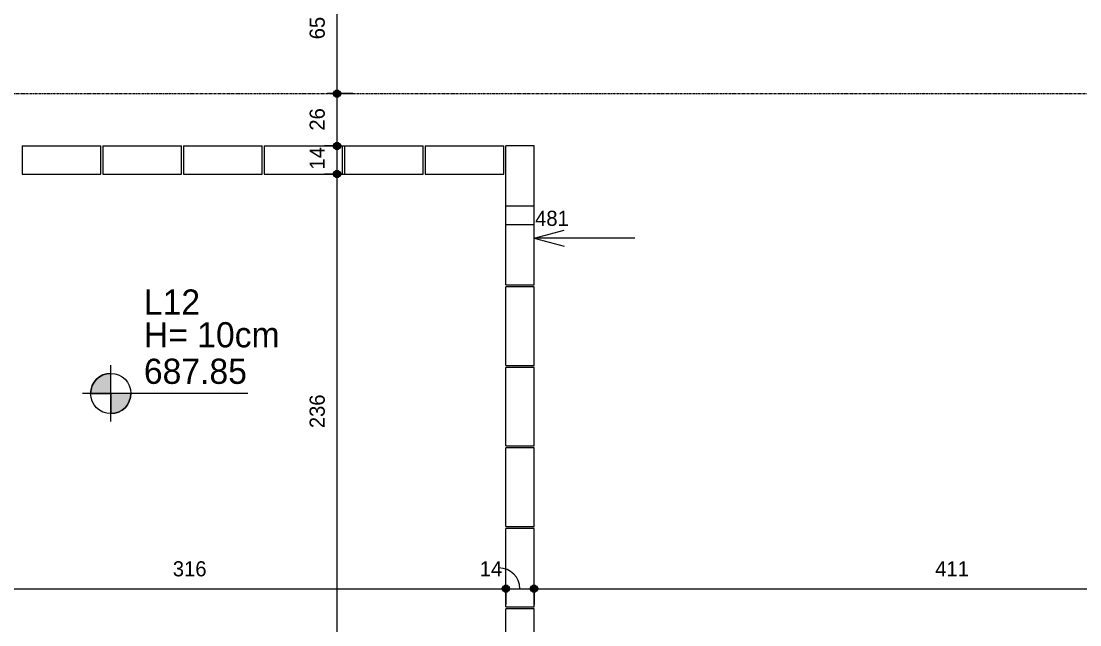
# Model space of a CAD drawing. Header units: centimetres. Extents: x 170 to 15941, y -2277 to 8860.
# Drawn here: x 5890 to 6415, y 166 to 466 of the extents above; entities that cross this region are included whole.
import ezdxf

# ---------------------------------------------------------------- set-up
doc = ezdxf.new("R2010")
doc.units = ezdxf.units.CM
doc.linetypes.add('Linha de eixo', pattern=[2.2225, 1.27, -0.3175, 0.3175, -0.3175])
doc.layers.add('A-ANNO-DIMS-1', color=1, linetype='Continuous', lineweight=9, true_color=0xff0000)
doc.layers.add('A-DETL-GENF-3', color=251, linetype='Continuous', lineweight=9, true_color=0x515151)
for name, color, linetype, lineweight in [('A-ANNO-DIMS-50', 7, 'Continuous', 9), ('A-DETL-THIN', 7, 'Continuous', 9), ('G-ANNO-TEXT', 7, 'Continuous', 9), ('S-BEAM', 7, 'Continuous', 9), ('S-BEAM-1', 7, 'Continuous', 13), ('S-GRID-1', 7, 'Linha de eixo', 9)]:
    doc.layers.add(name, color=color, linetype=linetype, lineweight=lineweight)
doc.styles.add('Bahnschrift_2', font='', dxfattribs={"height": 12.5})
doc.styles.add('Bahnschrift_7', font='', dxfattribs={"height": 7.5})
doc.styles.get('Bahnschrift_2').set_extended_font_data('Bahnschrift')
doc.styles.get('Bahnschrift_7').set_extended_font_data('Bahnschrift')
doc.dimstyles.new('COTA_ACUMULADA_1', dxfattribs={"dimscale": 30.48, "dimtxt": 8.33133, "dimasz": 0.049213, "dimexe": 0, "dimexo": 0.0625, "dimgap": 0.131234, "dimtad": 0, "dimjust": 2, "dimdec": 0, "dimzin": 0, "dimdsep": 46, "dimtxsty": 'Bahnschrift_7', "dimblk1": 'NONE', "dimblk2": 'OPEN30', "dimsah": 1, "dimcen": 0.09, "dimse1": 1, "dimsd1": 1, "dimazin": 0, "dimtfac": 1, "dimtdec": 4, "dimtix": 1, "dimtmove": 2, "dimatfit": 3, "dimfxl": 0, "dimfxlon": 1, "dimtvp": 1, "dimtolj": 1, "dimtzin": 0, "dimarcsym": 2})
doc.dimstyles.new('COTA_LINEAR', dxfattribs={"dimscale": 30.48, "dimtxt": 8.33133, "dimasz": 0.393701, "dimexe": 0.164042, "dimexo": 0.328084, "dimgap": 0.131234, "dimtad": 1, "dimdec": 0, "dimzin": 0, "dimdsep": 46, "dimtxsty": 'Bahnschrift_7', "dimblk1": 'DOTSMALL', "dimblk2": 'DOTSMALL', "dimsah": 1, "dimcen": 0.09, "dimdle": 0.164042, "dimazin": 0, "dimtfac": 1, "dimtdec": 4, "dimtix": 1, "dimtmove": 0, "dimatfit": 3, "dimfxl": 1, "dimtvp": 1, "dimtolj": 1, "dimtzin": 0, "dimarcsym": 2})
doc.dimstyles.new('COTA_LINEAR_1', dxfattribs={"dimscale": 30.48, "dimtxt": 8.33133, "dimasz": 0.393701, "dimexe": 0.164042, "dimexo": 0.328084, "dimgap": 0.131234, "dimtad": 1, "dimdec": 0, "dimzin": 0, "dimdsep": 46, "dimtxsty": 'Bahnschrift_7', "dimblk1": 'DOTSMALL', "dimblk2": 'DOTSMALL', "dimsah": 1, "dimcen": 0.09, "dimdle": 0.164042, "dimazin": 0, "dimtfac": 1, "dimtdec": 4, "dimtix": 1, "dimtmove": 1, "dimatfit": 3, "dimfxl": 1, "dimtvp": 1, "dimtolj": 1, "dimtzin": 0, "dimarcsym": 2})

# ---------------------------------------------------------------- blocks, each defined once
blk = doc.blocks.new('LEONE - BLOCO CANALETA 14X39X2 - LEONE - BLOCO CANALETA 14X39X19-2679375-FORMA DA COBERTURA')
at = {"layer": 'S-BEAM-1'}
for p, q in [((-19.5, 7), (19.5, 7)), ((-19.5, 7), (-19.5, -7)), ((19.5, -7), (19.5, 7)), ((-19.5, -7), (19.5, -7))]:
    blk.add_line(p, q, dxfattribs=at)
blk = doc.blocks.new('LEONE - BLOCO CANALETA 14X19X19 - LEONE - BLOCO CANALETA 14X19X19-561206-FORMA DA COBERTURA')
at = {"layer": 'S-BEAM-1'}
for p, q in [((-9.5, 7), (9.5, 7)), ((-9.5, 7), (-9.5, -7)), ((9.5, -7), (9.5, 7)), ((-9.5, -7), (9.5, -7))]:
    blk.add_line(p, q, dxfattribs=at)
blk = doc.blocks.new('DIMBLOCK94-FORMA DA COBERTURA')
at = {"layer": 'A-ANNO-DIMS-50', "lineweight": 35, "true_color": 0xff0000}
h = blk.add_hatch(color=1, dxfattribs=at)
edge = h.paths.add_edge_path()
edge.add_arc((5814.52, 184.29), 1.5, 0, 360)
h = blk.add_hatch(color=1, dxfattribs=at)
edge = h.paths.add_edge_path()
edge.add_arc((6130.52, 184.29), 1.5, 0, 360)
at = {"layer": 'A-ANNO-DIMS-50', "color": 1, "true_color": 0xff0000}
for p, q in [((5814.52, 189.24), (5814.52, 179.29)), ((5814.52, 184.29), (5814.52, 189.24)), ((6130.52, 176.41), (6130.52, 189.29)), ((5809.52, 184.29), (6130.52, 184.29)), ((6130.52, 184.29), (6130.52, 176.41))]:
    blk.add_line(p, q, dxfattribs=at)
at = {"layer": 'A-ANNO-DIMS-50', "color": 1, "lineweight": 35, "true_color": 0xff0000}
for centre in [(5814.52, 184.29), (6130.52, 184.29)]:
    blk.add_circle(centre, 1.5, dxfattribs=at)
at = {"layer": 'A-ANNO-DIMS-50', "color": 0, "insert": (5965.26, 197.94), "char_height": 7.5, "width": 17.4201, "attachment_point": 1, "line_spacing_factor": 1.009858, "style": 'Bahnschrift_7'}
blk.add_mtext('316', dxfattribs=at)
blk = doc.blocks.new('_DotSmall')
at = {"color": 0, "linetype": 'ByBlock', "const_width": 0.5}
blk.add_lwpolyline([(-0.0625, 0, 1), (0.0625, 0, 1)], format="xyb", close=True, dxfattribs=at)
blk = doc.blocks.new('DIMBLOCK95-FORMA DA COBERTURA')
at = {"layer": 'A-ANNO-DIMS-50', "lineweight": 35, "true_color": 0xff0000}
h = blk.add_hatch(color=1, dxfattribs=at)
edge = h.paths.add_edge_path()
edge.add_arc((6130.52, 184.29), 1.5, 0, 360)
h = blk.add_hatch(color=1, dxfattribs=at)
edge = h.paths.add_edge_path()
edge.add_arc((6144.52, 184.29), 1.5, 0, 360)
at = {"layer": 'A-ANNO-DIMS-50', "color": 1, "true_color": 0xff0000}
for p, q in [((6130.52, 176.41), (6130.52, 189.29)), ((6144.52, 176.41), (6144.52, 189.29)), ((6130.52, 184.29), (6144.52, 184.29)), ((6130.52, 184.29), (6130.52, 176.41)), ((6144.52, 184.29), (6144.52, 176.41))]:
    blk.add_line(p, q, dxfattribs=at)
at = {"layer": 'A-ANNO-DIMS-50', "color": 1, "lineweight": 35, "true_color": 0xff0000}
for centre in [(6130.52, 184.29), (6144.52, 184.29)]:
    blk.add_circle(centre, 1.5, dxfattribs=at)
at = {"layer": 'A-ANNO-DIMS-50', "color": 1, "true_color": 0xff0000}
blk.add_ellipse((6126.97, 184.29), major_axis=(10.55, 0), ratio=0.977408, start_param=0, end_param=1.570796, dxfattribs=at)
at = {"layer": 'A-ANNO-DIMS-50', "color": 0, "insert": (6117.5, 197.94), "char_height": 7.5, "width": 11.3609, "attachment_point": 1, "line_spacing_factor": 1.009858, "style": 'Bahnschrift_7'}
blk.add_mtext('14', dxfattribs=at)
blk = doc.blocks.new('DIMBLOCK96-FORMA DA COBERTURA')
at = {"layer": 'A-ANNO-DIMS-50', "lineweight": 35, "true_color": 0xff0000}
h = blk.add_hatch(color=1, dxfattribs=at)
edge = h.paths.add_edge_path()
edge.add_arc((6144.52, 184.29), 1.5, 0, 360)
h = blk.add_hatch(color=1, dxfattribs=at)
edge = h.paths.add_edge_path()
edge.add_arc((6555.52, 184.29), 1.5, 0, 360)
at = {"layer": 'A-ANNO-DIMS-50', "color": 1, "true_color": 0xff0000}
for p, q in [((6144.52, 176.41), (6144.52, 189.29)), ((6144.52, 184.29), (6555.52, 184.29)), ((6144.52, 184.29), (6144.52, 176.41)), ((6555.52, 185.24), (6555.52, 179.29)), ((6555.52, 184.29), (6555.52, 185.24))]:
    blk.add_line(p, q, dxfattribs=at)
at = {"layer": 'A-ANNO-DIMS-50', "color": 1, "lineweight": 35, "true_color": 0xff0000}
for centre in [(6144.52, 184.29), (6555.52, 184.29)]:
    blk.add_circle(centre, 1.5, dxfattribs=at)
at = {"layer": 'A-ANNO-DIMS-50', "color": 0, "insert": (6343.52, 197.94), "char_height": 7.5, "width": 15.6023, "attachment_point": 1, "line_spacing_factor": 1.009858, "style": 'Bahnschrift_7'}
blk.add_mtext('411', dxfattribs=at)
blk = doc.blocks.new('DIMBLOCK189-FORMA DA COBERTURA')
at = {"layer": 'A-ANNO-DIMS-50', "lineweight": 35, "true_color": 0xff0000}
h = blk.add_hatch(color=1, dxfattribs=at)
edge = h.paths.add_edge_path()
edge.add_arc((6046.78, 390.24), 1.5, 0, 360)
h = blk.add_hatch(color=1, dxfattribs=at)
edge = h.paths.add_edge_path()
edge.add_arc((6046.78, 154.24), 1.5, 0, 360)
at = {"layer": 'A-ANNO-DIMS-50', "color": 1, "true_color": 0xff0000}
for p, q in [((6040.52, 390.24), (6051.78, 390.24)), ((6046.78, 390.24), (6040.52, 390.24)), ((6046.78, 154.24), (6046.78, 390.24)), ((6045.52, 154.24), (6051.78, 154.24)), ((6046.78, 154.24), (6045.52, 154.24))]:
    blk.add_line(p, q, dxfattribs=at)
at = {"layer": 'A-ANNO-DIMS-50', "color": 1, "lineweight": 35, "true_color": 0xff0000}
for centre in [(6046.78, 390.24), (6046.78, 154.24)]:
    blk.add_circle(centre, 1.5, dxfattribs=at)
at = {"layer": 'A-ANNO-DIMS-50', "color": 0, "insert": (6033.14, 264.04), "char_height": 7.5, "width": 19.6922, "attachment_point": 1, "rotation": 90, "line_spacing_factor": 1.009858, "style": 'Bahnschrift_7'}
blk.add_mtext('236', dxfattribs=at)
blk = doc.blocks.new('DIMBLOCK190-FORMA DA COBERTURA')
at = {"layer": 'A-ANNO-DIMS-50', "lineweight": 35, "true_color": 0xff0000}
h = blk.add_hatch(color=1, dxfattribs=at)
edge = h.paths.add_edge_path()
edge.add_arc((6046.78, 404.24), 1.5, 0, 360)
h = blk.add_hatch(color=1, dxfattribs=at)
edge = h.paths.add_edge_path()
edge.add_arc((6046.78, 390.24), 1.5, 0, 360)
at = {"layer": 'A-ANNO-DIMS-50', "color": 1, "true_color": 0xff0000}
for p, q in [((6040.52, 404.24), (6051.78, 404.24)), ((6046.78, 404.24), (6040.52, 404.24)), ((6046.78, 390.24), (6046.78, 404.24)), ((6040.52, 390.24), (6051.78, 390.24)), ((6046.78, 390.24), (6040.52, 390.24))]:
    blk.add_line(p, q, dxfattribs=at)
at = {"layer": 'A-ANNO-DIMS-50', "color": 1, "lineweight": 35, "true_color": 0xff0000}
for centre in [(6046.78, 404.24), (6046.78, 390.24)]:
    blk.add_circle(centre, 1.5, dxfattribs=at)
at = {"layer": 'A-ANNO-DIMS-50', "color": 0, "insert": (6033.14, 392.51), "char_height": 7.5, "width": 11.3609, "attachment_point": 1, "rotation": 90, "line_spacing_factor": 1.009858, "style": 'Bahnschrift_7'}
blk.add_mtext('14', dxfattribs=at)
blk = doc.blocks.new('DIMBLOCK191-FORMA DA COBERTURA')
at = {"layer": 'A-ANNO-DIMS-50', "lineweight": 35, "true_color": 0xff0000}
h = blk.add_hatch(color=1, dxfattribs=at)
edge = h.paths.add_edge_path()
edge.add_arc((6046.78, 430.24), 1.5, 0, 360)
h = blk.add_hatch(color=1, dxfattribs=at)
edge = h.paths.add_edge_path()
edge.add_arc((6046.78, 404.24), 1.5, 0, 360)
at = {"layer": 'A-ANNO-DIMS-50', "color": 1, "true_color": 0xff0000}
for p, q in [((6054.66, 430.24), (6041.78, 430.24)), ((6046.78, 404.24), (6046.78, 430.24)), ((6046.78, 430.24), (6054.66, 430.24)), ((6040.52, 404.24), (6051.78, 404.24)), ((6046.78, 404.24), (6040.52, 404.24))]:
    blk.add_line(p, q, dxfattribs=at)
at = {"layer": 'A-ANNO-DIMS-50', "color": 1, "lineweight": 35, "true_color": 0xff0000}
for centre in [(6046.78, 430.24), (6046.78, 404.24)]:
    blk.add_circle(centre, 1.5, dxfattribs=at)
at = {"layer": 'A-ANNO-DIMS-50', "color": 0, "insert": (6033.14, 411.82), "char_height": 7.5, "width": 13.0272, "attachment_point": 1, "rotation": 90, "line_spacing_factor": 1.009858, "style": 'Bahnschrift_7'}
blk.add_mtext('26', dxfattribs=at)
blk = doc.blocks.new('DIMBLOCK192-FORMA DA COBERTURA')
at = {"layer": 'A-ANNO-DIMS-50', "lineweight": 35, "true_color": 0xff0000}
h = blk.add_hatch(color=1, dxfattribs=at)
edge = h.paths.add_edge_path()
edge.add_arc((6046.78, 495.24), 1.5, 0, 360)
h = blk.add_hatch(color=1, dxfattribs=at)
edge = h.paths.add_edge_path()
edge.add_arc((6046.78, 430.24), 1.5, 0, 360)
at = {"layer": 'A-ANNO-DIMS-50', "color": 1, "true_color": 0xff0000}
for p, q in [((6120.52, 495.24), (6041.78, 495.24)), ((6046.78, 430.24), (6046.78, 495.24)), ((6046.78, 495.24), (6120.52, 495.24)), ((6054.66, 430.24), (6041.78, 430.24)), ((6046.78, 430.24), (6054.66, 430.24))]:
    blk.add_line(p, q, dxfattribs=at)
at = {"layer": 'A-ANNO-DIMS-50', "color": 1, "lineweight": 35, "true_color": 0xff0000}
for centre in [(6046.78, 495.24), (6046.78, 430.24)]:
    blk.add_circle(centre, 1.5, dxfattribs=at)
at = {"layer": 'A-ANNO-DIMS-50', "color": 0, "insert": (6033.14, 457.19), "char_height": 7.5, "width": 13.3301, "attachment_point": 1, "rotation": 90, "line_spacing_factor": 1.009858, "style": 'Bahnschrift_7'}
blk.add_mtext('65', dxfattribs=at)
blk = doc.blocks.new('DIMBLOCK285-FORMA DA COBERTURA')
at = {"layer": 'A-ANNO-DIMS-50', "color": 1, "true_color": 0xff0000}
for p, q in [((6144.52, 358.39), (6159.52, 362.4)), ((6144.52, 358.39), (6159.52, 354.37)), ((6194.52, 358.39), (6144.52, 358.39)), ((6144.52, 358.39), (6144.52, 358.39)), ((6144.52, 358.39), (6144.52, 358.39))]:
    blk.add_line(p, q, dxfattribs=at)
at = {"layer": 'A-ANNO-DIMS-50', "color": 0, "insert": (6145.02, 372.03), "char_height": 7.5, "width": 18.4804, "attachment_point": 1, "line_spacing_factor": 1.009858, "style": 'Bahnschrift_7'}
blk.add_mtext('481', dxfattribs=at)
blk = doc.blocks.new('_None')
blk = doc.blocks.new('_Open30')
at = {"color": 0, "linetype": 'ByBlock', "lineweight": -2}
for p, q in [((-1, 0.27), (0, 0)), ((0, 0), (-1, -0.27)), ((0, 0), (-1, 0))]:
    blk.add_line(p, q, dxfattribs=at)
blk = doc.blocks.new('DIMBLOCK286-FORMA DA COBERTURA')
at = {"layer": 'A-ANNO-DIMS-50', "color": 1, "true_color": 0xff0000}
for p, q in [((5814.52, 358.39), (5829.52, 362.4)), ((5814.52, 358.39), (5829.52, 354.37)), ((5864.52, 358.39), (5814.52, 358.39)), ((5814.52, 358.39), (5814.52, 358.39)), ((5814.52, 358.39), (5814.52, 358.39))]:
    blk.add_line(p, q, dxfattribs=at)
at = {"layer": 'A-ANNO-DIMS-50', "color": 0, "insert": (5815.02, 372.03), "char_height": 7.5, "width": 15.6023, "attachment_point": 1, "line_spacing_factor": 1.009858, "style": 'Bahnschrift_7'}
blk.add_mtext('811', dxfattribs=at)

msp = doc.modelspace()

# ---------------------------------------------------------------- hatches: boundary and pattern name
at = {"layer": 'A-DETL-GENF-3'}
for points in [[(5934.47, 281.27), (5934.47, 291.27), (5931.88, 290.93), (5929.47, 289.93), (5927.39, 288.34), (5925.81, 286.27), (5924.81, 283.86), (5924.47, 281.27), (5925.81, 281.27)], [(5934.47, 271.27), (5937.05, 271.61), (5939.47, 272.61), (5941.54, 274.2), (5943.13, 276.27), (5944.13, 278.68), (5944.47, 281.27), (5934.47, 281.27), (5934.47, 271.61)]]:
    msp.add_hatch(color=256, dxfattribs=at).paths.add_polyline_path(points)

# ---------------------------------------------------------------- linework, layer by layer
at = {"layer": 'A-DETL-THIN'}
for p, q in [((5934.47, 267.27), (5934.47, 295.27)), ((5934.47, 267.27), (5934.47, 295.27)), ((5934.47, 281.27), (5934.47, 291.27)), ((6002.47, 281.27), (5920.47, 281.27)), ((6002.47, 281.27), (5920.47, 281.27)), ((5924.47, 281.27), (5934.47, 281.27)), ((5944.47, 281.27), (5934.47, 281.27)), ((5934.47, 281.27), (5934.47, 271.27))]:
    msp.add_line(p, q, dxfattribs=at)
msp.add_circle((5934.47, 281.27), 10, dxfattribs=at)
msp.add_circle((5934.47, 281.27), 10, dxfattribs=at)
for start, end in [(90, 180), (270, 360)]:
    msp.add_arc((5934.47, 281.27), 10, start, end, dxfattribs=at)
at = {"layer": 'S-GRID-1'}
msp.add_line((5636.63, 430.24), (8470.88, 430.24), dxfattribs=at)

# ---------------------------------------------------------------- block references
at = {"layer": 'S-BEAM'}
for p in [(5910.02, 397.24), (5950.02, 397.24), (5990.02, 397.24), (6030.02, 397.24), (6070.02, 397.24), (6110.02, 397.24)]:
    msp.add_blockref('LEONE - BLOCO CANALETA 14X39X2 - LEONE - BLOCO CANALETA 14X39X19-2679375-FORMA DA COBERTURA', p, dxfattribs=at)
at = {"layer": 'S-BEAM', "rotation": 89.9999999999999}
for name, p in [('LEONE - BLOCO CANALETA 14X39X2 - LEONE - BLOCO CANALETA 14X39X19-2679375-FORMA DA COBERTURA', (6137.52, 384.74)), ('LEONE - BLOCO CANALETA 14X39X2 - LEONE - BLOCO CANALETA 14X39X19-2679375-FORMA DA COBERTURA', (6137.52, 354.74)), ('LEONE - BLOCO CANALETA 14X39X2 - LEONE - BLOCO CANALETA 14X39X19-2679375-FORMA DA COBERTURA', (6137.52, 314.74)), ('LEONE - BLOCO CANALETA 14X39X2 - LEONE - BLOCO CANALETA 14X39X19-2679375-FORMA DA COBERTURA', (6137.52, 274.74)), ('LEONE - BLOCO CANALETA 14X39X2 - LEONE - BLOCO CANALETA 14X39X19-2679375-FORMA DA COBERTURA', (6137.52, 234.74)), ('LEONE - BLOCO CANALETA 14X39X2 - LEONE - BLOCO CANALETA 14X39X19-2679375-FORMA DA COBERTURA', (6137.52, 194.74)), ('LEONE - BLOCO CANALETA 14X19X19 - LEONE - BLOCO CANALETA 14X19X19-561206-FORMA DA COBERTURA', (6137.52, 164.74))]:
    msp.add_blockref(name, p, dxfattribs=at)

# ---------------------------------------------------------------- texts
at = {"layer": 'G-ANNO-TEXT', "char_height": 12.5, "attachment_point": 1, "style": 'Bahnschrift_2'}
for s, insert, width in [('L12', (5950.9, 332.93), 30.0633), ('H= 10cm', (5950.9, 316.68), 76.962), ('687.85', (5950.9, 298.55), 62.1308)]:
    msp.add_mtext(s, dxfattribs=dict(at, insert=insert, width=width))

# ---------------------------------------------------------------- dimensions: what is measured, and where the dimension line sits
at = {"layer": 'A-ANNO-DIMS-1'}
for base, p1, p2, override, picture, middle in [((6046.78, 495.24), (6044.66, 430.24), (6130.52, 495.24), {"dimpost": '<>', "dimfxl": 107.686705}, 'DIMBLOCK192-FORMA DA COBERTURA', (6039, 462.74)), ((6046.78, 430.24), (6050.52, 404.24), (6044.66, 430.24), {"dimpost": '<>', "dimfxl": 26.652683}, 'DIMBLOCK191-FORMA DA COBERTURA', (6038.96, 417.24)), ((6046.78, 404.24), (6050.52, 390.24), (6050.52, 404.24), {"dimpost": '<>', "dimfxl": 14}, 'DIMBLOCK190-FORMA DA COBERTURA', (6039.03, 397.24)), ((6046.78, 390.24), (6055.52, 154.24), (6050.52, 390.24), {"dimpost": '<>', "dimfxl": 236.05296}, 'DIMBLOCK189-FORMA DA COBERTURA', (6038.96, 272.24))]:
    dim = msp.add_linear_dim(base=base, p1=p1, p2=p2, angle=90, dimstyle='COTA_LINEAR', override=override, dxfattribs=at)
    dim.commit()
    dim.dimension.update_dxf_attribs({"geometry": picture, "text_midpoint": middle})
for base, p1, p2, dimstyle, override, picture, middle in [((5814.52, 358.39), (6625.52, 358.39), (5814.52, 358.39), 'COTA_ACUMULADA_1', {"dimpost": '<>', "dimfxl": 811}, 'DIMBLOCK286-FORMA DA COBERTURA', (5822.82, 367.03)), ((6144.52, 358.39), (6625.52, 358.39), (6144.52, 358.39), 'COTA_ACUMULADA_1', {"dimpost": '<>', "dimfxl": 481}, 'DIMBLOCK285-FORMA DA COBERTURA', (6154.26, 367.03)), ((6144.52, 184.29), (6130.52, 186.41), (6144.52, 186.41), 'COTA_LINEAR_1', {"dimpost": '<>', "dimfxl": 14}, 'DIMBLOCK95-FORMA DA COBERTURA', (6123.18, 192.94))]:
    dim = msp.add_linear_dim(base=base, p1=p1, p2=p2, dimstyle=dimstyle, override=override, dxfattribs=at)
    dim.commit()
    dim.dimension.update_dxf_attribs({"geometry": picture, "text_midpoint": middle, "dimtype": 160})
for base, p1, p2, override, picture, middle in [((6130.52, 184.29), (5814.52, 179.24), (6130.52, 186.41), {"dimpost": '<>', "dimfxl": 316.081355}, 'DIMBLOCK94-FORMA DA COBERTURA', (5972.52, 192.12)), ((6555.52, 184.29), (6144.52, 186.41), (6555.52, 195.24), {"dimpost": '<>', "dimfxl": 411.094821}, 'DIMBLOCK96-FORMA DA COBERTURA', (6350.02, 192.05))]:
    dim = msp.add_linear_dim(base=base, p1=p1, p2=p2, dimstyle='COTA_LINEAR', override=override, dxfattribs=at)
    dim.commit()
    dim.dimension.update_dxf_attribs({"geometry": picture, "text_midpoint": middle})

doc.saveas('drawing.dxf')
